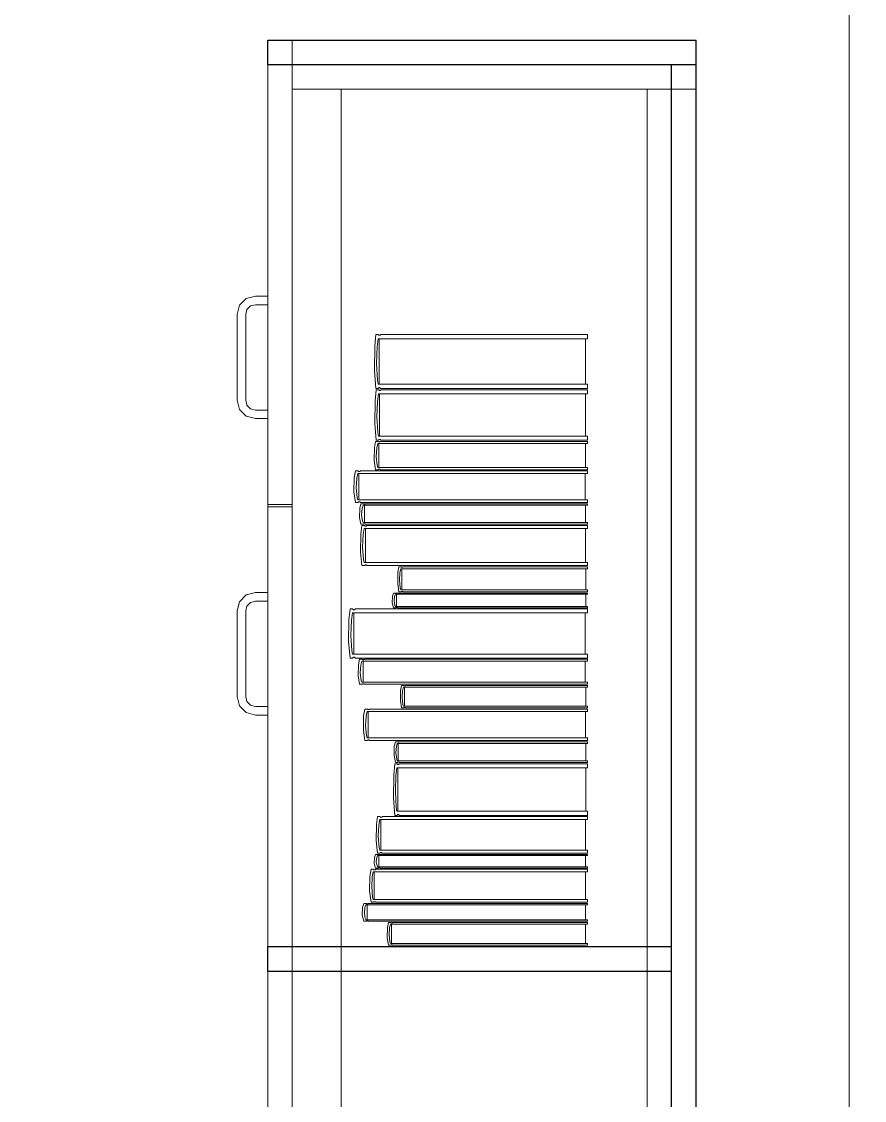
# Model space of a CAD drawing. Header units: inches. Extents: x -38 to 5698, y -33 to 92.
# Drawn here: x 121.894 to 122.583, y 8.459 to 9.34 of the extents above; entities that cross this region are included whole.
import ezdxf

# ---------------------------------------------------------------- set-up
doc = ezdxf.new("R2010")
doc.units = ezdxf.units.IN
doc.header["$MEASUREMENT"] = 0
doc.set_wipeout_variables(frame=1)
doc.linetypes.add('Hidden Line', pattern=[0.195611, 0.141111, -0.0545])
doc.linetypes.add('Wipeout_Contour', pattern=[1, 0, -1])
for name, color, linetype in [('02 _ ARQ _ ZON _ Espacio.3D', 7, 'Continuous'), ('08 _ STR _ EXT _ 09 Vigas', 7, 'Continuous'), ('Acabado - Muros', 7, 'Continuous'), ('Interior - Mobiliario', 7, 'Continuous')]:
    doc.layers.add(name, color=color, linetype=linetype)

msp = doc.modelspace()

# ---------------------------------------------------------------- linework, layer by layer
at = {"layer": '02 _ ARQ _ ZON _ Espacio.3D', "color": 254, "linetype": 'Continuous', "lineweight": 0, "flags": 128}
msp.add_lwpolyline([(104.82008, 17.35), (104.82007, 6.45001), (117.64873, 6.44992), (117.64874, 7.7), (117.79306, 7.7), (117.79305, 6.44999), (122.12319, 6.44999), (122.12319, 7.7), (122.57, 7.7), (122.57, 16.9), (122.57, 17.4), (116.66999, 17.4), (116.66999, 16.89999), (116.06999, 16.89998), (116.07, 16.29989), (115.57, 16.29989), (115.57, 17.4), (112.57002, 17.4), (112.57002, 16.09991), (108.57, 16.09984), (108.56999, 17.35)], close=True, dxfattribs=at)
at = {"layer": 'Interior - Mobiliario', "color": 175, "linetype": 'Continuous', "lineweight": 13}
for p, q in [((122.425, 9.305), (122.115, 9.305)), ((122.115, 9.305), (122.115, 7.845)), ((122.425, 7.845), (122.425, 9.305)), ((122.155, 9.285), (122.115, 9.285)), ((122.405, 9.285), (122.155, 9.285)), ((122.07, 9.101), (122.07201, 9.1085)), ((122.07201, 9.1085), (122.0775, 9.11399)), ((122.0775, 9.11399), (122.085, 9.116)), ((122.081, 9.10793), (122.07807, 9.105)), ((122.085, 9.109), (122.081, 9.10793)), ((122.085, 9.116), (122.095, 9.116)), ((122.095, 9.109), (122.085, 9.109)), ((122.095, 9.116), (122.095, 9.109)), ((122.07, 9.031), (122.07, 9.101)), ((122.07807, 9.105), (122.077, 9.101)), ((122.077, 9.101), (122.077, 9.031)), ((122.18338, 9.08473), (122.18243, 9.07504)), ((122.18526, 9.08473), (122.18338, 9.08473)), ((122.18431, 9.07457), (122.18511, 9.08119)), ((122.18511, 9.08119), (122.35634, 9.08119)), ((122.18536, 9.08455), (122.18526, 9.08473)), ((122.18557, 9.08429), (122.18536, 9.08455)), ((122.18581, 9.0841), (122.18557, 9.08429)), ((122.18606, 9.084), (122.18581, 9.0841)), ((122.18597, 9.08119), (122.18597, 9.04408)), ((122.18632, 9.08399), (122.18606, 9.084)), ((122.18657, 9.08407), (122.18632, 9.08399)), ((122.18681, 9.08424), (122.18657, 9.08407)), ((122.18703, 9.08449), (122.18681, 9.08424)), ((122.18717, 9.08473), (122.18703, 9.08449)), ((122.35634, 9.08473), (122.18717, 9.08473)), ((122.35461, 9.04408), (122.35461, 9.08119)), ((122.35634, 9.08119), (122.35634, 9.08473)), ((122.18243, 9.07504), (122.18222, 9.05528)), ((122.18387, 9.06097), (122.18431, 9.07457)), ((122.18222, 9.05528), (122.18338, 9.04054)), ((122.1846, 9.04743), (122.18387, 9.06097)), ((122.18511, 9.04408), (122.1846, 9.04743)), ((122.18373, 9.03954), (122.18278, 9.03052)), ((122.18338, 9.04054), (122.18526, 9.04054)), ((122.1856, 9.03954), (122.18373, 9.03954)), ((122.35634, 9.04408), (122.18511, 9.04408)), ((122.18526, 9.04054), (122.1854, 9.04078)), ((122.1854, 9.04078), (122.18563, 9.04103)), ((122.1857, 9.03938), (122.1856, 9.03954)), ((122.18563, 9.04103), (122.18587, 9.0412)), ((122.18592, 9.03913), (122.1857, 9.03938)), ((122.18587, 9.0412), (122.18612, 9.04128)), ((122.18615, 9.03896), (122.18592, 9.03913)), ((122.18612, 9.04128), (122.18637, 9.04127)), ((122.1864, 9.03886), (122.18615, 9.03896)), ((122.18637, 9.04127), (122.18662, 9.04117)), ((122.18666, 9.03885), (122.1864, 9.03886)), ((122.18662, 9.04117), (122.18686, 9.04098)), ((122.18691, 9.03893), (122.18666, 9.03885)), ((122.18686, 9.04098), (122.18708, 9.04071)), ((122.18715, 9.03909), (122.18691, 9.03893)), ((122.18708, 9.04071), (122.18717, 9.04054)), ((122.18737, 9.03932), (122.18715, 9.03909)), ((122.18717, 9.04054), (122.35634, 9.04054)), ((122.18751, 9.03954), (122.18737, 9.03932)), ((122.35634, 9.03954), (122.18751, 9.03954)), ((122.35634, 9.04054), (122.35634, 9.04408)), ((122.35634, 9.03625), (122.35634, 9.03954)), ((122.07201, 9.0235), (122.07, 9.031)), ((122.077, 9.031), (122.07807, 9.027)), ((122.18278, 9.03052), (122.18257, 9.01211)), ((122.18422, 9.01742), (122.18466, 9.03009)), ((122.18466, 9.03009), (122.18545, 9.03625)), ((122.18545, 9.03625), (122.35634, 9.03625)), ((122.18632, 9.03625), (122.18632, 9.00168)), ((122.35462, 9.00168), (122.35462, 9.03625)), ((122.0775, 9.01801), (122.07201, 9.0235)), ((122.07807, 9.027), (122.081, 9.02407)), ((122.081, 9.02407), (122.085, 9.023)), ((122.085, 9.023), (122.095, 9.023)), ((122.095, 9.023), (122.095, 9.016)), ((122.085, 9.016), (122.0775, 9.01801)), ((122.095, 9.016), (122.085, 9.016)), ((122.18257, 9.01211), (122.18373, 8.99838)), ((122.18494, 9.0048), (122.18422, 9.01742)), ((122.18545, 9.00168), (122.18494, 9.0048)), ((122.35634, 9.00168), (122.18545, 9.00168)), ((122.35634, 8.99838), (122.35634, 9.00168)), ((122.18314, 8.99738), (122.18219, 8.99232)), ((122.18502, 8.99738), (122.18314, 8.99738)), ((122.18373, 8.99838), (122.1856, 8.99838)), ((122.18407, 8.99208), (122.18487, 8.99554)), ((122.18487, 8.99554), (122.35634, 8.99554)), ((122.18512, 8.99729), (122.18502, 8.99738)), ((122.18534, 8.99715), (122.18512, 8.99729)), ((122.18557, 8.99706), (122.18534, 8.99715)), ((122.18582, 8.997), (122.18557, 8.99706)), ((122.1856, 8.99838), (122.18574, 8.9986)), ((122.18574, 8.9986), (122.18597, 8.99884)), ((122.18574, 8.99554), (122.18574, 8.97614)), ((122.18608, 8.997), (122.18582, 8.997)), ((122.18597, 8.99884), (122.18621, 8.999)), ((122.18633, 8.99704), (122.18608, 8.997)), ((122.18621, 8.999), (122.18646, 8.99907)), ((122.18657, 8.99713), (122.18633, 8.99704)), ((122.18646, 8.99907), (122.18671, 8.99906)), ((122.1868, 8.99726), (122.18657, 8.99713)), ((122.18671, 8.99906), (122.18696, 8.99897)), ((122.18694, 8.99738), (122.1868, 8.99726)), ((122.35634, 8.99738), (122.18694, 8.99738)), ((122.18696, 8.99897), (122.1872, 8.99879)), ((122.1872, 8.99879), (122.18742, 8.99854)), ((122.18742, 8.99854), (122.18751, 8.99838)), ((122.18751, 8.99838), (122.35634, 8.99838)), ((122.35461, 8.97614), (122.35461, 8.99554)), ((122.35634, 8.99554), (122.35634, 8.99738)), ((122.18219, 8.99232), (122.18198, 8.98199)), ((122.18363, 8.98497), (122.18407, 8.99208)), ((122.18436, 8.97789), (122.18363, 8.98497)), ((122.18198, 8.98199), (122.18314, 8.97429)), ((122.18487, 8.97614), (122.18436, 8.97789)), ((122.35634, 8.97614), (122.18487, 8.97614)), ((122.35634, 8.97429), (122.35634, 8.97614)), ((122.16561, 8.96765), (122.16537, 8.95613)), ((122.16665, 8.97329), (122.16561, 8.96765)), ((122.16871, 8.97329), (122.16665, 8.97329)), ((122.16719, 8.95945), (122.16767, 8.96738)), ((122.16767, 8.96738), (122.16854, 8.97123)), ((122.16854, 8.97123), (122.35634, 8.97123)), ((122.16881, 8.97319), (122.16871, 8.97329)), ((122.16905, 8.97303), (122.16881, 8.97319)), ((122.16931, 8.97293), (122.16905, 8.97303)), ((122.16959, 8.97287), (122.16931, 8.97293)), ((122.16949, 8.97123), (122.16949, 8.94961)), ((122.16987, 8.97286), (122.16959, 8.97287)), ((122.17014, 8.97291), (122.16987, 8.97286)), ((122.17041, 8.97301), (122.17014, 8.97291)), ((122.17065, 8.97315), (122.17041, 8.97301)), ((122.17081, 8.97329), (122.17065, 8.97315)), ((122.35634, 8.97329), (122.17081, 8.97329)), ((122.18314, 8.97429), (122.18502, 8.97429)), ((122.18502, 8.97429), (122.18516, 8.97442)), ((122.18516, 8.97442), (122.18539, 8.97455)), ((122.18539, 8.97455), (122.18563, 8.97463)), ((122.18563, 8.97463), (122.18588, 8.97468)), ((122.18588, 8.97468), (122.18614, 8.97467)), ((122.18614, 8.97467), (122.18639, 8.97462)), ((122.18639, 8.97462), (122.18662, 8.97452)), ((122.18662, 8.97452), (122.18684, 8.97438)), ((122.18684, 8.97438), (122.18694, 8.97429)), ((122.18694, 8.97429), (122.35634, 8.97429)), ((122.35445, 8.94961), (122.35445, 8.97123)), ((122.35634, 8.97123), (122.35634, 8.97329)), ((122.16798, 8.95156), (122.16719, 8.95945)), ((122.16537, 8.95613), (122.16665, 8.94755)), ((122.16854, 8.94961), (122.16798, 8.95156)), ((122.35634, 8.94961), (122.16854, 8.94961)), ((122.35634, 8.94755), (122.35634, 8.94961)), ((122.095, 8.946), (122.115, 8.946)), ((122.095, 8.944), (122.115, 8.944)), ((122.16665, 8.94755), (122.16871, 8.94755)), ((122.16871, 8.94755), (122.16886, 8.94769)), ((122.16886, 8.94769), (122.16911, 8.94784)), ((122.16911, 8.94784), (122.16937, 8.94793)), ((122.16937, 8.94793), (122.16965, 8.94798)), ((122.16965, 8.94798), (122.16993, 8.94797)), ((122.16993, 8.94797), (122.1702, 8.94792)), ((122.17018, 8.94287), (122.16994, 8.93538)), ((122.17119, 8.94655), (122.17018, 8.94287)), ((122.1702, 8.94792), (122.17046, 8.94781)), ((122.17046, 8.94781), (122.1707, 8.94765)), ((122.1707, 8.94765), (122.17081, 8.94755)), ((122.17081, 8.94755), (122.35634, 8.94755)), ((122.1732, 8.94655), (122.17119, 8.94655)), ((122.17172, 8.93754), (122.17219, 8.9427)), ((122.17219, 8.9427), (122.17304, 8.94521)), ((122.17304, 8.94521), (122.35634, 8.94521)), ((122.1733, 8.94648), (122.1732, 8.94655)), ((122.17354, 8.94638), (122.1733, 8.94648)), ((122.17379, 8.94631), (122.17354, 8.94638)), ((122.17406, 8.94627), (122.17379, 8.94631)), ((122.17397, 8.94521), (122.17397, 8.93113)), ((122.17433, 8.94627), (122.17406, 8.94627)), ((122.1746, 8.9463), (122.17433, 8.94627)), ((122.17486, 8.94636), (122.1746, 8.9463)), ((122.1751, 8.94646), (122.17486, 8.94636)), ((122.17525, 8.94655), (122.1751, 8.94646)), ((122.35634, 8.94655), (122.17525, 8.94655)), ((122.35449, 8.93113), (122.35449, 8.94521)), ((122.35634, 8.94521), (122.35634, 8.94655)), ((122.16994, 8.93538), (122.17119, 8.92978)), ((122.17249, 8.9324), (122.17172, 8.93754)), ((122.17304, 8.93113), (122.17249, 8.9324)), ((122.35634, 8.93113), (122.17304, 8.93113)), ((122.35634, 8.92978), (122.35634, 8.93113)), ((122.172, 8.92878), (122.171, 8.92159)), ((122.17119, 8.92978), (122.1732, 8.92978)), ((122.17401, 8.92878), (122.172, 8.92878)), ((122.173, 8.92125), (122.17385, 8.92616)), ((122.1732, 8.92978), (122.17335, 8.92987)), ((122.17335, 8.92987), (122.17359, 8.92997)), ((122.17359, 8.92997), (122.17385, 8.93003)), ((122.17385, 8.93003), (122.17412, 8.93006)), ((122.17385, 8.92616), (122.35634, 8.92616)), ((122.17411, 8.92866), (122.17401, 8.92878)), ((122.17434, 8.92846), (122.17411, 8.92866)), ((122.17412, 8.93006), (122.17439, 8.93006)), ((122.1746, 8.92832), (122.17434, 8.92846)), ((122.17439, 8.93006), (122.17466, 8.93002)), ((122.17486, 8.92824), (122.1746, 8.92832)), ((122.17466, 8.93002), (122.17492, 8.92995)), ((122.17477, 8.92616), (122.17477, 8.89861)), ((122.17513, 8.92824), (122.17486, 8.92824)), ((122.17492, 8.92995), (122.17515, 8.92985)), ((122.1754, 8.9283), (122.17513, 8.92824)), ((122.17515, 8.92985), (122.17525, 8.92978)), ((122.17525, 8.92978), (122.35634, 8.92978)), ((122.17566, 8.92842), (122.1754, 8.9283)), ((122.1759, 8.92861), (122.17566, 8.92842)), ((122.17605, 8.92878), (122.1759, 8.92861)), ((122.35634, 8.92878), (122.17605, 8.92878)), ((122.3545, 8.89861), (122.3545, 8.92616)), ((122.35634, 8.92616), (122.35634, 8.92878)), ((122.171, 8.92159), (122.17077, 8.90692)), ((122.17253, 8.91115), (122.173, 8.92125)), ((122.17077, 8.90692), (122.172, 8.89599)), ((122.1733, 8.9011), (122.17253, 8.91115)), ((122.172, 8.89599), (122.17401, 8.89599)), ((122.17385, 8.89861), (122.1733, 8.9011)), ((122.35634, 8.89861), (122.17385, 8.89861)), ((122.17401, 8.89599), (122.17416, 8.89616)), ((122.17416, 8.89616), (122.1744, 8.89635)), ((122.1744, 8.89635), (122.17465, 8.89647)), ((122.17465, 8.89647), (122.17492, 8.89653)), ((122.17492, 8.89653), (122.17519, 8.89653)), ((122.17519, 8.89653), (122.17546, 8.89645)), ((122.17546, 8.89645), (122.17571, 8.89631)), ((122.17571, 8.89631), (122.17595, 8.89611)), ((122.17595, 8.89611), (122.17605, 8.89599)), ((122.17605, 8.89599), (122.35634, 8.89599)), ((122.35634, 8.89599), (122.35634, 8.89861)), ((122.20139, 8.89052), (122.2012, 8.8814)), ((122.20223, 8.89499), (122.20139, 8.89052)), ((122.20391, 8.89499), (122.20223, 8.89499)), ((122.20267, 8.88403), (122.20306, 8.8903)), ((122.20306, 8.8903), (122.20377, 8.89336)), ((122.20377, 8.89336), (122.35634, 8.89336)), ((122.20399, 8.89491), (122.20391, 8.89499)), ((122.20419, 8.89478), (122.20399, 8.89491)), ((122.2044, 8.8947), (122.20419, 8.89478)), ((122.20462, 8.89465), (122.2044, 8.8947)), ((122.20454, 8.89336), (122.20454, 8.87624)), ((122.20485, 8.89465), (122.20462, 8.89465)), ((122.20507, 8.89468), (122.20485, 8.89465)), ((122.20529, 8.89476), (122.20507, 8.89468)), ((122.20549, 8.89488), (122.20529, 8.89476)), ((122.20561, 8.89499), (122.20549, 8.89488)), ((122.35634, 8.89499), (122.20561, 8.89499)), ((122.3548, 8.87624), (122.3548, 8.89336)), ((122.35634, 8.89336), (122.35634, 8.89499)), ((122.2012, 8.8814), (122.20223, 8.87461)), ((122.20331, 8.87778), (122.20267, 8.88403)), ((122.0775, 8.87199), (122.07201, 8.8665)), ((122.085, 8.874), (122.0775, 8.87199)), ((122.095, 8.874), (122.085, 8.874)), ((122.095, 8.867), (122.095, 8.874)), ((122.19685, 8.87097), (122.19665, 8.86558)), ((122.19772, 8.87361), (122.19685, 8.87097)), ((122.19944, 8.87361), (122.19772, 8.87361)), ((122.19817, 8.86714), (122.19858, 8.87084)), ((122.19858, 8.87084), (122.1993, 8.87264)), ((122.1993, 8.87264), (122.35634, 8.87264)), ((122.19953, 8.87356), (122.19944, 8.87361)), ((122.19973, 8.87349), (122.19953, 8.87356)), ((122.19995, 8.87344), (122.19973, 8.87349)), ((122.20018, 8.87341), (122.19995, 8.87344)), ((122.2001, 8.87264), (122.2001, 8.86253)), ((122.20041, 8.87341), (122.20018, 8.87341)), ((122.20064, 8.87343), (122.20041, 8.87341)), ((122.20086, 8.87347), (122.20064, 8.87343)), ((122.20107, 8.87354), (122.20086, 8.87347)), ((122.2012, 8.87361), (122.20107, 8.87354)), ((122.35634, 8.87361), (122.2012, 8.87361)), ((122.20223, 8.87461), (122.20391, 8.87461)), ((122.20377, 8.87624), (122.20331, 8.87778)), ((122.35634, 8.87624), (122.20377, 8.87624)), ((122.20391, 8.87461), (122.20403, 8.87472)), ((122.20403, 8.87472), (122.20423, 8.87483)), ((122.20423, 8.87483), (122.20445, 8.87491)), ((122.20445, 8.87491), (122.20467, 8.87495)), ((122.20467, 8.87495), (122.2049, 8.87494)), ((122.2049, 8.87494), (122.20512, 8.8749)), ((122.20512, 8.8749), (122.20533, 8.87481)), ((122.20533, 8.87481), (122.20553, 8.87469)), ((122.20553, 8.87469), (122.20561, 8.87461)), ((122.20561, 8.87461), (122.35634, 8.87461)), ((122.35476, 8.86253), (122.35476, 8.87264)), ((122.35634, 8.87461), (122.35634, 8.87624)), ((122.35634, 8.87264), (122.35634, 8.87361)), ((122.07201, 8.8665), (122.07, 8.859)), ((122.077, 8.859), (122.07807, 8.863)), ((122.07807, 8.863), (122.081, 8.86593)), ((122.081, 8.86593), (122.085, 8.867)), ((122.085, 8.867), (122.095, 8.867)), ((122.19665, 8.86558), (122.19772, 8.86157)), ((122.19772, 8.86157), (122.19944, 8.86157)), ((122.19883, 8.86344), (122.19817, 8.86714)), ((122.1993, 8.86253), (122.19883, 8.86344)), ((122.35634, 8.86253), (122.1993, 8.86253)), ((122.19944, 8.86157), (122.19957, 8.86163)), ((122.19957, 8.86163), (122.19978, 8.8617)), ((122.19978, 8.8617), (122.2, 8.86175)), ((122.2, 8.86175), (122.20023, 8.86177)), ((122.20023, 8.86177), (122.20046, 8.86177)), ((122.20046, 8.86177), (122.20069, 8.86174)), ((122.20069, 8.86174), (122.20091, 8.86169)), ((122.20091, 8.86169), (122.20111, 8.86162)), ((122.20111, 8.86162), (122.2012, 8.86157)), ((122.2012, 8.86157), (122.35634, 8.86157)), ((122.35634, 8.86157), (122.35634, 8.86253)), ((122.07, 8.859), (122.07, 8.789)), ((122.077, 8.789), (122.077, 8.859)), ((122.16127, 8.85178), (122.16103, 8.83387)), ((122.16233, 8.86057), (122.16127, 8.85178)), ((122.16444, 8.86057), (122.16233, 8.86057)), ((122.16338, 8.85137), (122.16427, 8.85736)), ((122.16427, 8.85736), (122.35634, 8.85736)), ((122.16455, 8.86041), (122.16444, 8.86057)), ((122.1648, 8.86017), (122.16455, 8.86041)), ((122.16506, 8.86), (122.1648, 8.86017)), ((122.16534, 8.85991), (122.16506, 8.86)), ((122.16524, 8.85736), (122.16524, 8.82372)), ((122.16563, 8.8599), (122.16534, 8.85991)), ((122.16591, 8.85997), (122.16563, 8.8599)), ((122.16618, 8.86012), (122.16591, 8.85997)), ((122.16643, 8.86035), (122.16618, 8.86012)), ((122.16659, 8.86057), (122.16643, 8.86035)), ((122.35634, 8.86057), (122.16659, 8.86057)), ((122.3544, 8.82372), (122.3544, 8.85736)), ((122.35634, 8.85736), (122.35634, 8.86057)), ((122.16289, 8.83904), (122.16338, 8.85137)), ((122.1637, 8.82676), (122.16289, 8.83904)), ((122.16103, 8.83387), (122.16233, 8.82052)), ((122.16427, 8.82372), (122.1637, 8.82676)), ((122.16233, 8.82052), (122.16444, 8.82052)), ((122.35634, 8.82372), (122.16427, 8.82372)), ((122.16444, 8.82052), (122.1646, 8.82073)), ((122.1646, 8.82073), (122.16485, 8.82096)), ((122.16485, 8.82096), (122.16512, 8.82111)), ((122.16512, 8.82111), (122.16541, 8.82118)), ((122.16541, 8.82118), (122.16569, 8.82118)), ((122.16569, 8.82118), (122.16597, 8.82108)), ((122.16597, 8.82108), (122.16624, 8.82091)), ((122.16624, 8.82091), (122.16648, 8.82067)), ((122.16648, 8.82067), (122.16659, 8.82052)), ((122.16659, 8.82052), (122.35634, 8.82052)), ((122.1701, 8.81952), (122.16909, 8.81503)), ((122.17213, 8.81952), (122.1701, 8.81952)), ((122.17111, 8.81482), (122.17197, 8.81788)), ((122.17197, 8.81788), (122.35634, 8.81788)), ((122.17223, 8.81944), (122.17213, 8.81952)), ((122.17247, 8.81931), (122.17223, 8.81944)), ((122.17272, 8.81922), (122.17247, 8.81931)), ((122.17299, 8.81918), (122.17272, 8.81922)), ((122.1729, 8.81788), (122.1729, 8.8007)), ((122.17327, 8.81917), (122.17299, 8.81918)), ((122.17354, 8.81921), (122.17327, 8.81917)), ((122.1738, 8.81929), (122.17354, 8.81921)), ((122.17404, 8.81941), (122.1738, 8.81929)), ((122.17419, 8.81952), (122.17404, 8.81941)), ((122.35634, 8.81952), (122.17419, 8.81952)), ((122.35448, 8.8007), (122.35448, 8.81788)), ((122.35634, 8.82052), (122.35634, 8.82372)), ((122.35634, 8.81788), (122.35634, 8.81952)), ((122.16909, 8.81503), (122.16885, 8.80589)), ((122.17064, 8.80852), (122.17111, 8.81482)), ((122.17141, 8.80225), (122.17064, 8.80852)), ((122.16885, 8.80589), (122.1701, 8.79907)), ((122.1701, 8.79907), (122.17213, 8.79907)), ((122.17197, 8.8007), (122.17141, 8.80225)), ((122.35634, 8.8007), (122.17197, 8.8007)), ((122.17213, 8.79907), (122.17228, 8.79918)), ((122.17228, 8.79918), (122.17252, 8.79929)), ((122.17252, 8.79929), (122.17278, 8.79937)), ((122.17278, 8.79937), (122.17305, 8.79941)), ((122.17305, 8.79941), (122.17333, 8.7994)), ((122.17333, 8.7994), (122.1736, 8.79936)), ((122.1736, 8.79936), (122.17385, 8.79927)), ((122.17385, 8.79927), (122.17409, 8.79914)), ((122.17409, 8.79914), (122.17419, 8.79907)), ((122.17419, 8.79907), (122.35634, 8.79907)), ((122.35634, 8.79907), (122.35634, 8.8007)), ((122.20356, 8.79408), (122.20337, 8.78594)), ((122.20439, 8.79807), (122.20356, 8.79408)), ((122.20604, 8.79807), (122.20439, 8.79807)), ((122.20483, 8.78829), (122.20521, 8.79389)), ((122.20521, 8.79389), (122.20591, 8.79661)), ((122.20591, 8.79661), (122.35634, 8.79661)), ((122.20613, 8.798), (122.20604, 8.79807)), ((122.20632, 8.79788), (122.20613, 8.798)), ((122.20653, 8.79781), (122.20632, 8.79788)), ((122.20675, 8.79777), (122.20653, 8.79781)), ((122.20667, 8.79661), (122.20667, 8.78133)), ((122.20697, 8.79776), (122.20675, 8.79777)), ((122.20719, 8.79779), (122.20697, 8.79776)), ((122.20741, 8.79786), (122.20719, 8.79779)), ((122.2076, 8.79797), (122.20741, 8.79786)), ((122.20773, 8.79807), (122.2076, 8.79797)), ((122.35634, 8.79807), (122.20773, 8.79807)), ((122.35482, 8.78133), (122.35482, 8.79661)), ((122.35634, 8.79661), (122.35634, 8.79807)), ((122.07, 8.789), (122.07201, 8.7815)), ((122.07201, 8.7815), (122.0775, 8.77601)), ((122.07807, 8.785), (122.077, 8.789)), ((122.081, 8.78207), (122.07807, 8.785)), ((122.085, 8.781), (122.081, 8.78207)), ((122.20337, 8.78594), (122.20439, 8.77987)), ((122.20546, 8.78271), (122.20483, 8.78829)), ((122.20591, 8.78133), (122.20546, 8.78271)), ((122.35634, 8.78133), (122.20591, 8.78133)), ((122.35634, 8.77987), (122.35634, 8.78133)), ((122.0775, 8.77601), (122.085, 8.774)), ((122.095, 8.781), (122.085, 8.781)), ((122.085, 8.774), (122.095, 8.774)), ((122.095, 8.774), (122.095, 8.781)), ((122.17336, 8.77325), (122.17314, 8.76177)), ((122.17436, 8.77887), (122.17336, 8.77325)), ((122.17634, 8.77887), (122.17436, 8.77887)), ((122.17488, 8.76508), (122.17534, 8.77298)), ((122.17534, 8.77298), (122.17618, 8.77682)), ((122.17618, 8.77682), (122.35634, 8.77682)), ((122.17644, 8.77877), (122.17634, 8.77887)), ((122.17667, 8.77862), (122.17644, 8.77877)), ((122.17692, 8.77851), (122.17667, 8.77862)), ((122.17718, 8.77845), (122.17692, 8.77851)), ((122.17709, 8.77682), (122.17709, 8.75527)), ((122.17745, 8.77844), (122.17718, 8.77845)), ((122.17771, 8.77849), (122.17745, 8.77844)), ((122.17797, 8.77859), (122.17771, 8.77849)), ((122.1782, 8.77873), (122.17797, 8.77859)), ((122.17835, 8.77887), (122.1782, 8.77873)), ((122.35634, 8.77887), (122.17835, 8.77887)), ((122.20439, 8.77987), (122.20604, 8.77987)), ((122.20604, 8.77987), (122.20617, 8.77997)), ((122.20617, 8.77997), (122.20637, 8.78007)), ((122.20637, 8.78007), (122.20658, 8.78014)), ((122.20658, 8.78014), (122.2068, 8.78018)), ((122.2068, 8.78018), (122.20702, 8.78017)), ((122.20702, 8.78017), (122.20724, 8.78013)), ((122.20724, 8.78013), (122.20745, 8.78005)), ((122.20745, 8.78005), (122.20764, 8.77994)), ((122.20764, 8.77994), (122.20773, 8.77987)), ((122.20773, 8.77987), (122.35634, 8.77987)), ((122.35452, 8.75527), (122.35452, 8.77682)), ((122.35634, 8.77682), (122.35634, 8.77887)), ((122.17564, 8.75722), (122.17488, 8.76508)), ((122.17314, 8.76177), (122.17436, 8.75322)), ((122.17618, 8.75527), (122.17564, 8.75722)), ((122.35634, 8.75527), (122.17618, 8.75527)), ((122.35634, 8.75322), (122.35634, 8.75527)), ((122.17436, 8.75322), (122.17634, 8.75322)), ((122.17634, 8.75322), (122.17649, 8.75336)), ((122.17649, 8.75336), (122.17672, 8.7535)), ((122.17672, 8.7535), (122.17697, 8.7536)), ((122.17697, 8.7536), (122.17724, 8.75365)), ((122.17724, 8.75365), (122.17751, 8.75364)), ((122.17751, 8.75364), (122.17777, 8.75358)), ((122.17777, 8.75358), (122.17802, 8.75347)), ((122.17802, 8.75347), (122.17825, 8.75332)), ((122.17825, 8.75332), (122.17835, 8.75322)), ((122.17835, 8.75322), (122.35634, 8.75322)), ((122.19843, 8.74849), (122.19824, 8.7409)), ((122.19929, 8.75222), (122.19843, 8.74849)), ((122.201, 8.75222), (122.19929, 8.75222)), ((122.19974, 8.74309), (122.20014, 8.74832)), ((122.20014, 8.74832), (122.20086, 8.75086)), ((122.20086, 8.75086), (122.35634, 8.75086)), ((122.20109, 8.75215), (122.201, 8.75222)), ((122.20128, 8.75205), (122.20109, 8.75215)), ((122.2015, 8.75198), (122.20128, 8.75205)), ((122.20173, 8.75194), (122.2015, 8.75198)), ((122.20165, 8.75086), (122.20165, 8.7366)), ((122.20196, 8.75193), (122.20173, 8.75194)), ((122.20219, 8.75197), (122.20196, 8.75193)), ((122.20241, 8.75203), (122.20219, 8.75197)), ((122.20261, 8.75213), (122.20241, 8.75203)), ((122.20274, 8.75222), (122.20261, 8.75213)), ((122.35634, 8.75222), (122.20274, 8.75222)), ((122.35477, 8.7366), (122.35477, 8.75086)), ((122.35634, 8.75086), (122.35634, 8.75222)), ((122.19824, 8.7409), (122.19929, 8.73524)), ((122.2004, 8.73788), (122.19974, 8.74309)), ((122.20086, 8.7366), (122.2004, 8.73788)), ((122.1989, 8.73424), (122.19804, 8.72498)), ((122.20062, 8.73424), (122.1989, 8.73424)), ((122.19929, 8.73524), (122.201, 8.73524)), ((122.19976, 8.72454), (122.20048, 8.73086)), ((122.20048, 8.73086), (122.35634, 8.73086)), ((122.2007, 8.73407), (122.20062, 8.73424)), ((122.2009, 8.73382), (122.2007, 8.73407)), ((122.35634, 8.7366), (122.20086, 8.7366)), ((122.20112, 8.73364), (122.2009, 8.73382)), ((122.201, 8.73524), (122.20113, 8.73533)), ((122.20135, 8.73354), (122.20112, 8.73364)), ((122.20113, 8.73533), (122.20133, 8.73543)), ((122.20127, 8.73086), (122.20127, 8.69542)), ((122.20133, 8.73543), (122.20155, 8.73549)), ((122.20158, 8.73353), (122.20135, 8.73354)), ((122.20155, 8.73549), (122.20178, 8.73552)), ((122.20181, 8.73361), (122.20158, 8.73353)), ((122.20178, 8.73552), (122.20201, 8.73552)), ((122.20203, 8.73377), (122.20181, 8.73361)), ((122.20201, 8.73552), (122.20224, 8.73548)), ((122.20223, 8.73401), (122.20203, 8.73377)), ((122.20236, 8.73424), (122.20223, 8.73401)), ((122.20224, 8.73548), (122.20245, 8.73541)), ((122.35634, 8.73424), (122.20236, 8.73424)), ((122.20245, 8.73541), (122.20265, 8.7353)), ((122.20265, 8.7353), (122.20274, 8.73524)), ((122.20274, 8.73524), (122.35634, 8.73524)), ((122.35477, 8.69542), (122.35477, 8.73086)), ((122.35634, 8.73524), (122.35634, 8.7366)), ((122.35634, 8.73086), (122.35634, 8.73424)), ((122.19804, 8.72498), (122.19785, 8.70611)), ((122.19936, 8.71156), (122.19976, 8.72454)), ((122.20001, 8.69862), (122.19936, 8.71156)), ((122.19785, 8.70611), (122.1989, 8.69204)), ((122.20048, 8.69542), (122.20001, 8.69862)), ((122.35634, 8.69542), (122.20048, 8.69542)), ((122.35634, 8.69204), (122.35634, 8.69542)), ((122.18381, 8.6845), (122.18359, 8.67116)), ((122.18475, 8.69104), (122.18381, 8.6845)), ((122.18661, 8.69104), (122.18475, 8.69104)), ((122.18567, 8.68419), (122.18646, 8.68866)), ((122.18646, 8.68866), (122.35634, 8.68866)), ((122.18671, 8.69093), (122.18661, 8.69104)), ((122.18692, 8.69075), (122.18671, 8.69093)), ((122.18716, 8.69062), (122.18692, 8.69075)), ((122.18741, 8.69055), (122.18716, 8.69062)), ((122.18732, 8.68866), (122.18732, 8.6636)), ((122.18766, 8.69054), (122.18741, 8.69055)), ((122.18791, 8.6906), (122.18766, 8.69054)), ((122.18815, 8.69071), (122.18791, 8.6906)), ((122.18837, 8.69088), (122.18815, 8.69071)), ((122.18851, 8.69104), (122.18837, 8.69088)), ((122.35634, 8.69104), (122.18851, 8.69104)), ((122.1989, 8.69204), (122.20062, 8.69204)), ((122.20062, 8.69204), (122.20075, 8.69227)), ((122.20075, 8.69227), (122.20095, 8.69251)), ((122.20095, 8.69251), (122.20117, 8.69267)), ((122.20117, 8.69267), (122.2014, 8.69275)), ((122.2014, 8.69275), (122.20163, 8.69274)), ((122.20163, 8.69274), (122.20186, 8.69264)), ((122.20186, 8.69264), (122.20207, 8.69246)), ((122.20207, 8.69246), (122.20227, 8.69221)), ((122.20227, 8.69221), (122.20236, 8.69204)), ((122.20236, 8.69204), (122.35634, 8.69204)), ((122.35463, 8.6636), (122.35463, 8.68866)), ((122.35634, 8.68866), (122.35634, 8.69104)), ((122.18524, 8.67501), (122.18567, 8.68419)), ((122.18359, 8.67116), (122.18475, 8.66121)), ((122.18595, 8.66586), (122.18524, 8.67501)), ((122.18307, 8.66021), (122.18213, 8.65777)), ((122.18496, 8.66021), (122.18307, 8.66021)), ((122.18401, 8.65766), (122.18481, 8.65932)), ((122.18475, 8.66121), (122.18661, 8.66121)), ((122.18481, 8.65932), (122.35634, 8.65932)), ((122.18505, 8.66017), (122.18496, 8.66021)), ((122.18527, 8.6601), (122.18505, 8.66017)), ((122.18551, 8.66005), (122.18527, 8.6601)), ((122.18576, 8.66003), (122.18551, 8.66005)), ((122.18567, 8.65932), (122.18567, 8.64998)), ((122.18602, 8.66002), (122.18576, 8.66003)), ((122.18646, 8.6636), (122.18595, 8.66586)), ((122.18627, 8.66004), (122.18602, 8.66002)), ((122.18651, 8.66009), (122.18627, 8.66004)), ((122.35634, 8.6636), (122.18646, 8.6636)), ((122.18673, 8.66015), (122.18651, 8.66009)), ((122.18661, 8.66121), (122.18675, 8.66137)), ((122.18688, 8.66021), (122.18673, 8.66015)), ((122.18675, 8.66137), (122.18697, 8.66154)), ((122.35634, 8.66021), (122.18688, 8.66021)), ((122.18697, 8.66154), (122.18721, 8.66165)), ((122.18721, 8.66165), (122.18746, 8.66171)), ((122.18746, 8.66171), (122.18772, 8.6617)), ((122.18772, 8.6617), (122.18796, 8.66163)), ((122.18796, 8.66163), (122.1882, 8.66151)), ((122.1882, 8.66151), (122.18842, 8.66132)), ((122.18842, 8.66132), (122.18851, 8.66121)), ((122.18851, 8.66121), (122.35634, 8.66121)), ((122.35461, 8.64998), (122.35461, 8.65932)), ((122.35634, 8.66121), (122.35634, 8.6636)), ((122.35634, 8.65932), (122.35634, 8.66021)), ((122.18213, 8.65777), (122.18191, 8.6528)), ((122.18191, 8.6528), (122.18307, 8.64909)), ((122.18357, 8.65423), (122.18401, 8.65766)), ((122.18429, 8.65083), (122.18357, 8.65423)), ((122.18481, 8.64998), (122.18429, 8.65083)), ((122.35634, 8.64998), (122.18481, 8.64998)), ((122.1851, 8.64915), (122.18532, 8.64922)), ((122.18532, 8.64922), (122.18556, 8.64926)), ((122.18556, 8.64926), (122.18582, 8.64928)), ((122.18582, 8.64928), (122.18607, 8.64928)), ((122.18607, 8.64928), (122.18632, 8.64925)), ((122.18632, 8.64925), (122.18656, 8.64921)), ((122.18656, 8.64921), (122.18678, 8.64914)), ((122.35634, 8.64909), (122.35634, 8.64998)), ((122.17846, 8.64219), (122.17824, 8.63015)), ((122.17942, 8.64809), (122.17846, 8.64219)), ((122.18135, 8.64809), (122.17942, 8.64809)), ((122.17993, 8.63362), (122.18038, 8.64191)), ((122.18038, 8.64191), (122.18119, 8.64594)), ((122.18119, 8.64594), (122.35634, 8.64594)), ((122.18145, 8.64799), (122.18135, 8.64809)), ((122.18167, 8.64783), (122.18145, 8.64799)), ((122.18191, 8.64771), (122.18167, 8.64783)), ((122.18217, 8.64765), (122.18191, 8.64771)), ((122.35457, 8.64594), (122.18208, 8.64594)), ((122.18208, 8.64594), (122.18208, 8.62332)), ((122.18243, 8.64764), (122.18217, 8.64765)), ((122.18269, 8.64769), (122.18243, 8.64764)), ((122.18293, 8.6478), (122.18269, 8.64769)), ((122.18316, 8.64795), (122.18293, 8.6478)), ((122.18307, 8.64909), (122.18496, 8.64909)), ((122.18331, 8.64809), (122.18316, 8.64795)), ((122.35634, 8.64809), (122.18331, 8.64809)), ((122.18496, 8.64909), (122.1851, 8.64915)), ((122.18678, 8.64914), (122.18688, 8.64909)), ((122.18688, 8.64909), (122.35634, 8.64909)), ((122.35457, 8.62332), (122.35457, 8.64594)), ((122.35634, 8.64594), (122.35634, 8.64809)), ((122.18067, 8.62536), (122.17993, 8.63362)), ((122.17824, 8.63015), (122.17942, 8.62117)), ((122.18119, 8.62332), (122.18067, 8.62536)), ((122.35634, 8.62332), (122.18119, 8.62332)), ((122.18208, 8.62332), (122.35457, 8.62332)), ((122.35634, 8.62117), (122.35634, 8.62332)), ((122.17241, 8.61698), (122.17219, 8.61049)), ((122.17341, 8.62017), (122.17241, 8.61698)), ((122.1754, 8.62017), (122.17341, 8.62017)), ((122.17394, 8.61236), (122.1744, 8.61683)), ((122.1744, 8.61683), (122.17524, 8.619)), ((122.17524, 8.619), (122.35634, 8.619)), ((122.1755, 8.62011), (122.1754, 8.62017)), ((122.17574, 8.62002), (122.1755, 8.62011)), ((122.17599, 8.61996), (122.17574, 8.62002)), ((122.17625, 8.61993), (122.17599, 8.61996)), ((122.17616, 8.619), (122.17616, 8.60681)), ((122.17652, 8.61992), (122.17625, 8.61993)), ((122.17679, 8.61995), (122.17652, 8.61992)), ((122.17704, 8.62001), (122.17679, 8.61995)), ((122.17728, 8.62009), (122.17704, 8.62001)), ((122.17743, 8.62017), (122.17728, 8.62009)), ((122.35634, 8.62017), (122.17743, 8.62017)), ((122.17942, 8.62117), (122.18135, 8.62117)), ((122.18135, 8.62117), (122.18149, 8.62131)), ((122.18149, 8.62131), (122.18172, 8.62146)), ((122.18172, 8.62146), (122.18197, 8.62157)), ((122.18197, 8.62157), (122.18223, 8.62162)), ((122.18223, 8.62162), (122.18249, 8.62161)), ((122.18249, 8.62161), (122.18274, 8.62155)), ((122.18274, 8.62155), (122.18299, 8.62143)), ((122.18299, 8.62143), (122.18321, 8.62127)), ((122.18321, 8.62127), (122.18331, 8.62117)), ((122.18331, 8.62117), (122.35634, 8.62117)), ((122.35451, 8.60681), (122.35451, 8.619)), ((122.35634, 8.619), (122.35634, 8.62017)), ((122.17219, 8.61049), (122.17341, 8.60565)), ((122.17341, 8.60565), (122.1754, 8.60565)), ((122.1747, 8.60791), (122.17394, 8.61236)), ((122.17524, 8.60681), (122.1747, 8.60791)), ((122.35634, 8.60681), (122.17524, 8.60681)), ((122.1754, 8.60565), (122.17555, 8.60573)), ((122.17555, 8.60573), (122.17579, 8.60581)), ((122.17579, 8.60581), (122.17605, 8.60586)), ((122.17605, 8.60586), (122.17631, 8.60589)), ((122.17631, 8.60589), (122.17658, 8.60589)), ((122.17658, 8.60589), (122.17685, 8.60585)), ((122.17685, 8.60585), (122.1771, 8.60579)), ((122.1771, 8.60579), (122.17733, 8.6057)), ((122.17733, 8.6057), (122.17743, 8.60565)), ((122.17743, 8.60565), (122.35634, 8.60565)), ((122.35634, 8.60565), (122.35634, 8.60681)), ((122.19277, 8.60056), (122.19257, 8.59222)), ((122.19366, 8.60465), (122.19277, 8.60056)), ((122.19543, 8.60465), (122.19366, 8.60465)), ((122.19413, 8.59462), (122.19454, 8.60036)), ((122.19454, 8.60036), (122.19529, 8.60316)), ((122.19529, 8.60316), (122.35634, 8.60316)), ((122.19552, 8.60457), (122.19543, 8.60465)), ((122.19573, 8.60446), (122.19552, 8.60457)), ((122.19595, 8.60438), (122.19573, 8.60446)), ((122.19619, 8.60434), (122.19595, 8.60438)), ((122.19643, 8.60434), (122.19619, 8.60434)), ((122.19666, 8.60437), (122.19643, 8.60434)), ((122.19689, 8.60444), (122.19666, 8.60437)), ((122.1971, 8.60455), (122.19689, 8.60444)), ((122.19723, 8.60465), (122.1971, 8.60455)), ((122.35634, 8.60465), (122.19723, 8.60465)), ((122.35634, 8.60316), (122.35634, 8.60465))]:
    msp.add_line(p, q, dxfattribs=at)

# ---------------------------------------------------------------- next in the draw order: wipeouts: each hides what was drawn before it
at = {"color": 254, "linetype": 'Wipeout_Contour', "lineweight": 0, "ltscale": 5005.565578}
msp.add_wipeout([(122.57, 8.2), (122.62, 8.2), (122.62, 10.0835), (122.587, 10.0835), (122.587, 10.1), (122.57, 10.1)], dxfattribs=at).dxf.layer = 'Acabado - Muros'
at = {"color": 254, "linetype": 'Wipeout_Contour', "lineweight": 0, "ltscale": 3335.453002}
msp.add_wipeout([(122.095, 8.585), (122.095, 8.565), (122.425, 8.565), (122.425, 8.585)], dxfattribs=at).dxf.layer = 'Interior - Mobiliario'

# ---------------------------------------------------------------- next in the draw order: linework, layer by layer
at = {"layer": '08 _ STR _ EXT _ 09 Vigas', "color": 251, "linetype": 'Hidden Line', "lineweight": 13}
msp.add_line((122.57, 7.7), (122.57, 16.9), dxfattribs=at)
at = {"layer": 'Acabado - Muros', "color": 251, "linetype": 'Continuous', "lineweight": 13, "flags": 128}
msp.add_lwpolyline([(122.57, 12.25), (122.57, 10.1), (122.57, 8.2)], dxfattribs=at)
at = {"layer": 'Interior - Mobiliario', "color": 175, "linetype": 'Continuous', "lineweight": 13}
for p, q in [((122.115, 9.285), (122.115, 7.865)), ((122.155, 7.865), (122.155, 9.285)), ((122.405, 9.285), (122.405, 7.865)), ((122.095, 8.585), (122.095, 8.944)), ((122.115, 8.585), (122.115, 8.944)), ((122.1961, 8.60316), (122.1961, 8.58749)), ((122.35472, 8.58749), (122.35472, 8.60316)), ((122.19257, 8.59222), (122.19366, 8.586)), ((122.19481, 8.58891), (122.19413, 8.59462)), ((122.19529, 8.58749), (122.19481, 8.58891)), ((122.425, 8.585), (122.095, 8.585)), ((122.095, 8.585), (122.095, 8.565)), ((122.095, 8.585), (122.095, 8.565)), ((122.095, 8.585), (122.115, 8.585)), ((122.19366, 8.586), (122.19543, 8.586)), ((122.35634, 8.58749), (122.19529, 8.58749)), ((122.19543, 8.586), (122.19557, 8.5861)), ((122.19557, 8.5861), (122.19578, 8.58621)), ((122.19578, 8.58621), (122.196, 8.58628)), ((122.196, 8.58628), (122.19624, 8.58631)), ((122.19624, 8.58631), (122.19648, 8.58631)), ((122.19648, 8.58631), (122.19671, 8.58627)), ((122.19671, 8.58627), (122.19694, 8.58619)), ((122.19694, 8.58619), (122.19714, 8.58607)), ((122.19714, 8.58607), (122.19723, 8.586)), ((122.19723, 8.586), (122.35634, 8.586)), ((122.35634, 8.586), (122.35634, 8.58749)), ((122.425, 8.565), (122.425, 8.585)), ((122.095, 8.565), (122.425, 8.565)), ((122.095, 8.565), (122.095, 8.206)), ((122.095, 8.565), (122.115, 8.565)), ((122.115, 8.565), (122.115, 8.206))]:
    msp.add_line(p, q, dxfattribs=at)
at = {"layer": 'Interior - Mobiliario', "color": 175, "linetype": 'Continuous', "lineweight": 30}
for p, q in [((122.095, 8.585), (122.425, 8.585)), ((122.095, 8.565), (122.095, 8.585)), ((122.425, 8.565), (122.425, 8.585)), ((122.095, 8.565), (122.425, 8.565))]:
    msp.add_line(p, q, dxfattribs=at)

# ---------------------------------------------------------------- next in the draw order: wipeouts: each hides what was drawn before it
at = {"color": 254, "linetype": 'Wipeout_Contour', "lineweight": 0, "ltscale": 3336.154228}
msp.add_wipeout([(122.425, 9.305), (122.425, 7.845), (122.445, 7.845), (122.445, 9.305)], dxfattribs=at).dxf.layer = 'Interior - Mobiliario'

# ---------------------------------------------------------------- next in the draw order: linework, layer by layer
at = {"layer": 'Interior - Mobiliario', "color": 175, "linetype": 'Continuous', "lineweight": 30}
for p, q in [((122.425, 9.305), (122.445, 9.305)), ((122.425, 7.845), (122.425, 9.305)), ((122.445, 7.845), (122.445, 9.305))]:
    msp.add_line(p, q, dxfattribs=at)
at = {"layer": 'Interior - Mobiliario', "color": 175, "linetype": 'Continuous', "lineweight": 13}
for p, q in [((122.445, 9.305), (122.425, 9.305)), ((122.425, 9.305), (122.425, 7.845)), ((122.445, 7.845), (122.445, 9.305)), ((122.445, 9.285), (122.405, 9.285)), ((122.445, 7.865), (122.445, 9.285)), ((122.425, 8.585), (122.095, 8.585)), ((122.425, 8.565), (122.425, 8.585)), ((122.095, 8.565), (122.425, 8.565))]:
    msp.add_line(p, q, dxfattribs=at)

# ---------------------------------------------------------------- next in the draw order: wipeouts: each hides what was drawn before it
at = {"color": 254, "linetype": 'Wipeout_Contour', "lineweight": 0, "ltscale": 3335.524751}
msp.add_wipeout([(122.095, 9.325), (122.095, 9.305), (122.445, 9.305), (122.445, 9.325)], dxfattribs=at).dxf.layer = 'Interior - Mobiliario'

# ---------------------------------------------------------------- next in the draw order: linework, layer by layer
at = {"layer": 'Interior - Mobiliario', "color": 175, "linetype": 'Continuous', "lineweight": 30}
for p, q in [((122.095, 9.325), (122.445, 9.325)), ((122.095, 9.305), (122.095, 9.325)), ((122.445, 9.305), (122.445, 9.325)), ((122.095, 9.305), (122.445, 9.305))]:
    msp.add_line(p, q, dxfattribs=at)
at = {"layer": 'Interior - Mobiliario', "color": 175, "linetype": 'Continuous', "lineweight": 13}
for p, q in [((122.445, 9.325), (122.095, 9.325)), ((122.095, 9.325), (122.095, 9.305)), ((122.095, 9.325), (122.445, 9.325)), ((122.095, 7.825), (122.095, 9.325)), ((122.445, 9.325), (122.115, 9.325)), ((122.115, 9.325), (122.115, 9.285)), ((122.445, 9.305), (122.445, 9.325)), ((122.445, 9.285), (122.445, 9.325)), ((122.445, 9.325), (122.445, 7.825)), ((122.095, 9.305), (122.445, 9.305)), ((122.445, 9.305), (122.095, 9.305)), ((122.095, 9.305), (122.095, 7.845)), ((122.425, 9.305), (122.095, 9.305)), ((122.095, 9.305), (122.095, 7.845)), ((122.095, 9.305), (122.095, 8.946)), ((122.095, 9.305), (122.115, 9.305)), ((122.425, 9.305), (122.115, 9.305)), ((122.115, 9.305), (122.115, 7.845)), ((122.425, 9.305), (122.115, 9.305)), ((122.115, 9.305), (122.115, 7.845)), ((122.115, 9.305), (122.115, 8.946)), ((122.425, 7.845), (122.425, 9.305)), ((122.425, 7.845), (122.425, 9.305)), ((122.425, 7.845), (122.425, 9.305)), ((122.445, 7.845), (122.445, 9.305))]:
    msp.add_line(p, q, dxfattribs=at)

doc.saveas('drawing.dxf')
